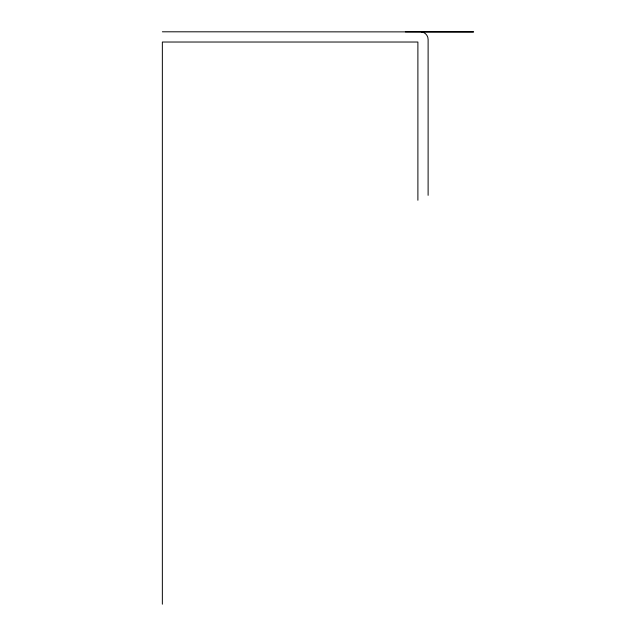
<?xml version="1.0" encoding="UTF-8"?>
<svg xmlns="http://www.w3.org/2000/svg" width="636" height="636" viewBox="0 0 636 636"><rect width="100%" height="100%" fill="white"/><g stroke="black" fill="none" stroke-linecap="round" stroke-linejoin="round"><path stroke-width="0.95" d="M162.355 31.8L473.645 31.903L405.355 31.864M421.453 31.864C425.158 32.293 428.171 35.727 428.115 39.464L428.115 195.339M417.892 200.253L417.892 42.024L162.355 42.024L162.355 604.2"/></g></svg>
